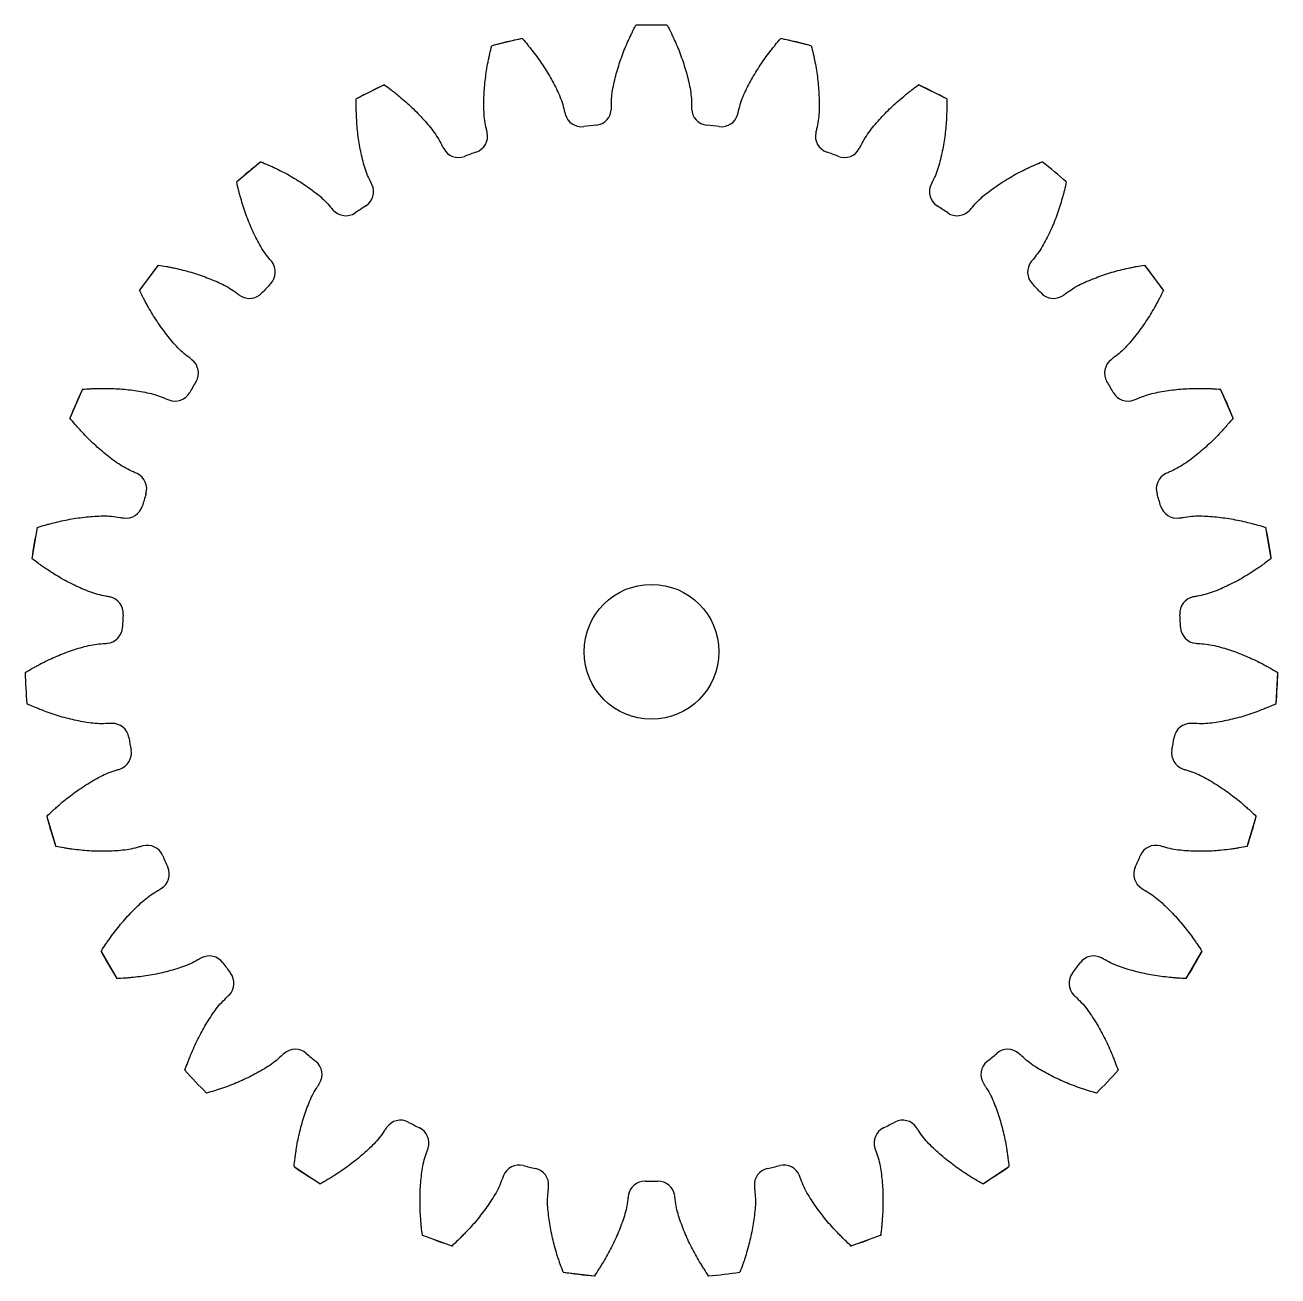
# Model space of a CAD drawing. Header units: inches. Extents: x 0.9 to 97.5, y -1.2 to 16.7.
# Drawn here: x 12.29 to 14.706, y 7.567 to 9.979 of the extents above; entities that cross this region are included whole.
import ezdxf

# ---------------------------------------------------------------- set-up
doc = ezdxf.new("R2010")
doc.units = ezdxf.units.IN
doc.header["$MEASUREMENT"] = 0
doc.linetypes.add('HIDDEN', pattern=[0.2, 0.1, -0.1])
doc.layers.add('DEFAULT_2', color=8, linetype='HIDDEN')

msp = doc.modelspace()

# ---------------------------------------------------------------- linework, layer by layer
at = {"color": 7, "linetype": 'Continuous'}
for p, q in [((13.2489, 9.9526), (13.1899, 9.9386)), ((13.806, 9.9386), (13.747, 9.9526)), ((12.9829, 9.8633), (12.9287, 9.8361)), ((14.0672, 9.8361), (14.013, 9.8633)), ((12.7447, 9.715), (12.6983, 9.6761)), ((12.5471, 9.5159), (12.5109, 9.4672)), ((14.485, 9.4672), (14.4488, 9.5159)), ((12.4008, 9.2765), (12.3768, 9.2208)), ((14.6191, 9.2208), (14.5951, 9.2765)), ((12.3136, 9.0098), (12.3031, 8.9501)), ((14.6928, 8.9501), (14.6823, 9.0098)), ((14.7021, 8.6697), (14.7056, 8.7302)), ((12.3321, 8.4528), (12.3494, 8.3947)), ((14.6465, 8.3947), (14.6639, 8.4528)), ((12.4367, 8.1925), (12.467, 8.14)), ((14.5289, 8.14), (14.5592, 8.1925)), ((12.8089, 7.7776), (12.8595, 7.7443)), ((14.1364, 7.7443), (14.1871, 7.7776)), ((13.0563, 7.6455), (13.1133, 7.6247)), ((13.8826, 7.6247), (13.9396, 7.6455)), ((13.3276, 7.5739), (13.3878, 7.5669))]:
    msp.add_line(p, q, dxfattribs=at)
msp.add_circle((13.498, 8.7702), 0.13)
for centre, radius, start, end in [((13.498, 8.7702), 1.2083, 88.5626, 91.4374), ((13.498, 8.7702), 1.2083, 101.8959, 104.7707), ((13.498, 8.7702), 1.2083, 75.2293, 78.1041), ((13.498, 8.7702), 1.2083, 115.2293, 118.1041), ((13.498, 8.7702), 1.2083, 61.8959, 64.7707), ((13.3632, 9.815), 0.0325, 195.046, 277.3493), ((13.3881, 9.818), 0.0325, 275.984, 358.2873), ((13.6078, 9.818), 0.0325, 181.7127, 264.016), ((13.6327, 9.815), 0.0325, 262.6507, 344.954), ((13.498, 8.7702), 1.021, 95.984, 97.3493), ((13.498, 8.7702), 1.021, 82.6507, 84.016), ((13.1495, 9.7644), 0.0325, 289.3173, 11.6206), ((13.8465, 9.7644), 0.0325, 168.3794, 250.6827), ((13.1259, 9.7558), 0.0325, 208.3794, 290.6827), ((13.87, 9.7558), 0.0325, 249.3173, 331.6206), ((13.498, 8.7702), 1.2083, 128.5626, 131.4374), ((13.498, 8.7702), 1.021, 109.3173, 110.6827), ((13.498, 8.7702), 1.021, 69.3173, 70.6827), ((13.498, 8.7702), 1.2083, 48.5626, 51.4374), ((12.9296, 9.6572), 0.0325, 302.6507, 24.954), ((14.0663, 9.6572), 0.0325, 155.046, 237.3493), ((12.9086, 9.6434), 0.0325, 221.7127, 304.016), ((13.498, 8.7702), 1.021, 122.6507, 124.016), ((13.498, 8.7702), 1.021, 55.984, 57.3493), ((14.0873, 9.6434), 0.0325, 235.984, 318.2873), ((12.7403, 9.5022), 0.0325, 315.984, 38.2873), ((14.2556, 9.5022), 0.0325, 141.7127, 224.016), ((13.498, 8.7702), 1.2083, 141.8959, 144.7707), ((13.498, 8.7702), 1.2083, 35.2293, 38.1041), ((13.498, 8.7702), 1.021, 135.984, 137.3493), ((13.498, 8.7702), 1.021, 42.6507, 44.016), ((12.7231, 9.484), 0.0325, 235.046, 317.3493), ((14.2728, 9.484), 0.0325, 222.6507, 304.954), ((12.5919, 9.3078), 0.0325, 329.3173, 51.6206), ((14.404, 9.3078), 0.0325, 128.3794, 210.6827), ((13.498, 8.7702), 1.2083, 155.2293, 158.1041), ((13.498, 8.7702), 1.021, 149.3173, 150.6827), ((13.498, 8.7702), 1.021, 29.3173, 30.6827), ((13.498, 8.7702), 1.2083, 21.8959, 24.7707), ((12.5794, 9.286), 0.0325, 248.3794, 330.6827), ((14.4165, 9.286), 0.0325, 209.3173, 291.6206), ((12.4924, 9.0844), 0.0325, 342.6507, 64.954), ((14.5035, 9.0844), 0.0325, 115.046, 197.3493), ((13.498, 8.7702), 1.021, 162.6507, 164.016), ((13.498, 8.7702), 1.021, 15.984, 17.3493), ((12.4852, 9.0603), 0.0325, 261.7127, 344.016), ((14.5107, 9.0603), 0.0325, 195.984, 278.2873), ((13.498, 8.7702), 1.2083, 168.5626, 171.4374), ((13.498, 8.7702), 1.2083, 8.5626, 11.4374), ((12.447, 8.844), 0.0325, 355.984, 78.2873), ((14.5489, 8.844), 0.0325, 101.7127, 184.016), ((13.498, 8.7702), 1.021, 175.984, 177.3493), ((13.498, 8.7702), 1.021, 2.6507, 4.016), ((12.4456, 8.8189), 0.0325, 275.046, 357.3493), ((14.5503, 8.8189), 0.0325, 182.6507, 264.954), ((13.498, 8.7702), 1.2083, 181.8959, 184.7707), ((13.498, 8.7702), 1.2083, 355.2293, 358.1041), ((12.4584, 8.5996), 0.0325, 9.3173, 91.6206), ((14.5376, 8.5996), 0.0325, 88.3794, 170.6827), ((13.498, 8.7702), 1.021, 189.3173, 190.6827), ((13.498, 8.7702), 1.021, 349.3173, 350.6827), ((12.4627, 8.5749), 0.0325, 288.3794, 10.6827), ((14.5332, 8.5749), 0.0325, 169.3173, 251.6206), ((13.498, 8.7702), 1.2083, 195.2293, 198.1041), ((13.498, 8.7702), 1.2083, 341.8959, 344.7707), ((12.5257, 8.3645), 0.0325, 22.6507, 104.954), ((14.4702, 8.3645), 0.0325, 75.046, 157.3493), ((13.498, 8.7702), 1.021, 202.6507, 204.016), ((13.498, 8.7702), 1.021, 335.984, 337.3493), ((12.5357, 8.3414), 0.0325, 301.7127, 24.016), ((14.4603, 8.3414), 0.0325, 155.984, 238.2873), ((13.498, 8.7702), 1.2083, 208.5626, 211.4374), ((13.498, 8.7702), 1.2083, 328.5626, 331.4374), ((12.6455, 8.1512), 0.0325, 35.984, 118.2873), ((13.498, 8.7702), 1.021, 215.984, 217.3493), ((13.498, 8.7702), 1.021, 322.6507, 324.016), ((14.3504, 8.1512), 0.0325, 61.7127, 144.016), ((12.6605, 8.1311), 0.0325, 315.046, 37.3493), ((14.3354, 8.1311), 0.0325, 142.6507, 224.954), ((12.8112, 7.9713), 0.0325, 49.3173, 131.6206), ((13.498, 8.7702), 1.021, 229.3173, 230.6827), ((13.498, 8.7702), 1.021, 309.3173, 310.6827), ((14.1847, 7.9713), 0.0325, 48.3794, 130.6827), ((12.8304, 7.9552), 0.0325, 328.3794, 50.6827), ((14.1655, 7.9552), 0.0325, 129.3173, 211.6206), ((13.498, 8.7702), 1.2083, 221.8959, 224.7707), ((13.498, 8.7702), 1.2083, 315.2293, 318.1041), ((13.014, 7.8345), 0.0325, 62.6507, 144.954), ((13.498, 8.7702), 1.021, 242.6507, 244.016), ((13.0364, 7.8232), 0.0325, 341.7127, 64.016), ((13.9595, 7.8232), 0.0325, 115.984, 198.2873), ((13.498, 8.7702), 1.021, 295.984, 297.3493), ((13.982, 7.8345), 0.0325, 35.046, 117.3493), ((13.498, 8.7702), 1.2083, 235.2293, 238.1041), ((13.2428, 7.7481), 0.0325, 75.984, 158.2873), ((13.498, 8.7702), 1.021, 255.984, 257.3493), ((13.498, 8.7702), 1.021, 282.6507, 284.016), ((13.7531, 7.7481), 0.0325, 21.7127, 104.016), ((13.498, 8.7702), 1.2083, 301.8959, 304.7707), ((13.2672, 7.7423), 0.0325, 355.046, 77.3493), ((13.7287, 7.7423), 0.0325, 102.6507, 184.954), ((13.4854, 7.7168), 0.0325, 89.3173, 171.6206), ((13.498, 8.7702), 1.021, 269.3173, 270.6827), ((13.5105, 7.7168), 0.0325, 8.3794, 90.6827), ((13.498, 8.7702), 1.2083, 248.5626, 251.4374), ((13.498, 8.7702), 1.2083, 288.5626, 291.4374), ((13.498, 8.7702), 1.2083, 261.8959, 264.7707), ((13.498, 8.7702), 1.2083, 275.2293, 278.1041)]:
    msp.add_arc(centre, radius, start, end, dxfattribs=at)
for points, start_tangent, end_tangent in [([(13.4572, 9.957), (13.4604, 9.9637), (13.4676, 9.9782)], (0.005028, 0.010682), (0.005449, 0.010474)), ([(13.5283, 9.9782), (13.5356, 9.9637), (13.5388, 9.957)], (0.005449, -0.010474), (0.005028, -0.010682)), ([(13.2489, 9.9526), (13.2593, 9.9402), (13.264, 9.9344)], (0.007717, -0.008935), (0.007356, -0.009235)), ([(13.4206, 9.817), (13.4208, 9.8245), (13.4214, 9.8407), (13.4236, 9.8568), (13.4271, 9.8726), (13.4312, 9.8883), (13.4359, 9.9038), (13.4412, 9.9191), (13.4471, 9.9342), (13.4535, 9.949), (13.4572, 9.957)], (0.002181, 0.07294), (0.03107, 0.066007)), ([(13.5388, 9.957), (13.5424, 9.949), (13.5489, 9.9342), (13.5547, 9.9191), (13.56, 9.9038), (13.5647, 9.8883), (13.5688, 9.8726), (13.5723, 9.8568), (13.5745, 9.8407), (13.5752, 9.8245), (13.5753, 9.817)], (0.03107, -0.066007), (0.002181, -0.07294)), ([(13.732, 9.9344), (13.7366, 9.9402), (13.747, 9.9526)], (0.007356, 0.009235), (0.007717, 0.008935)), ([(13.1846, 9.9156), (13.1861, 9.9228), (13.1899, 9.9386)], (0.002429, 0.011554), (0.002886, 0.011448)), ([(13.264, 9.9344), (13.2694, 9.9275), (13.2791, 9.9145), (13.2883, 9.9012), (13.297, 9.8875), (13.3051, 9.8735), (13.3127, 9.8592), (13.3197, 9.8446), (13.3256, 9.8295), (13.3299, 9.8139), (13.3318, 9.8066)], (0.045455, -0.057062), (0.018943, -0.070471)), ([(13.6641, 9.8066), (13.666, 9.8139), (13.6703, 9.8295), (13.6762, 9.8446), (13.6832, 9.8592), (13.6908, 9.8735), (13.699, 9.8875), (13.7077, 9.9012), (13.7169, 9.9145), (13.7265, 9.9275), (13.732, 9.9344)], (0.018943, 0.070471), (0.045455, 0.057062)), ([(13.806, 9.9386), (13.8098, 9.9228), (13.8114, 9.9156)], (0.002886, -0.011448), (0.002429, -0.011554)), ([(13.1813, 9.7709), (13.1797, 9.7783), (13.1766, 9.7942), (13.1751, 9.8103), (13.1748, 9.8265), (13.1751, 9.8427), (13.1761, 9.8589), (13.1778, 9.875), (13.18, 9.891), (13.1828, 9.907), (13.1846, 9.9156)], (-0.014699, 0.071477), (0.01501, 0.071393)), ([(13.8114, 9.9156), (13.8131, 9.907), (13.8159, 9.891), (13.8182, 9.875), (13.8198, 9.8589), (13.8208, 9.8427), (13.8212, 9.8265), (13.8209, 9.8103), (13.8194, 9.7942), (13.8162, 9.7783), (13.8146, 9.7709)], (0.01501, -0.071393), (-0.014699, -0.071477)), ([(12.9829, 9.8633), (12.9959, 9.8536), (13.0018, 9.8491)], (0.00957, -0.006914), (0.009288, -0.007289)), ([(13.9941, 9.8491), (14, 9.8536), (14.013, 9.8633)], (0.009288, 0.007289), (0.00957, 0.006914)), ([(12.9289, 9.8125), (12.9287, 9.8199), (12.9287, 9.8361)], (-0.000301, 0.011803), (0.000169, 0.011805)), ([(13.0018, 9.8491), (13.0087, 9.8436), (13.0211, 9.8332), (13.0331, 9.8223), (13.0447, 9.811), (13.0559, 9.7993), (13.0666, 9.7871), (13.0767, 9.7745), (13.0859, 9.7612), (13.0938, 9.747), (13.0973, 9.7404)], (0.057389, -0.045042), (0.034684, -0.064203)), ([(13.8986, 9.7404), (13.9022, 9.747), (13.91, 9.7612), (13.9192, 9.7745), (13.9294, 9.7871), (13.9401, 9.7993), (13.9512, 9.811), (13.9628, 9.8223), (13.9749, 9.8332), (13.9873, 9.8436), (13.9941, 9.8491)], (0.034684, 0.064203), (0.057389, 0.045042)), ([(14.0672, 9.8361), (14.0672, 9.8199), (14.0671, 9.8125)], (0.000169, -0.011805), (-0.000301, -0.011803)), ([(12.959, 9.6709), (12.9558, 9.6777), (12.9491, 9.6925), (12.9439, 9.7078), (12.9399, 9.7235), (12.9365, 9.7394), (12.9337, 9.7553), (12.9316, 9.7714), (12.9301, 9.7875), (12.9292, 9.8037), (12.9289, 9.8125)], (-0.030786, 0.06616), (-0.001859, 0.07293)), ([(14.0671, 9.8125), (14.0668, 9.8037), (14.0658, 9.7875), (14.0643, 9.7714), (14.0622, 9.7553), (14.0594, 9.7394), (14.056, 9.7235), (14.052, 9.7078), (14.0468, 9.6925), (14.0401, 9.6777), (14.0369, 9.6709)], (-0.001859, -0.07293), (-0.030786, -0.06616)), ([(12.7447, 9.715), (12.7596, 9.7086), (12.7664, 9.7056)], (0.010906, -0.004521), (0.010718, -0.004951)), ([(14.2296, 9.7056), (14.2363, 9.7086), (14.2512, 9.715)], (0.010718, 0.004951), (0.010906, 0.004521)), ([(12.7664, 9.7056), (12.7743, 9.7018), (12.7888, 9.6946), (12.803, 9.6868), (12.8169, 9.6785), (12.8305, 9.6696), (12.8437, 9.6602), (12.8565, 9.6503), (12.8685, 9.6395), (12.8794, 9.6275), (12.8843, 9.6218)], (0.066229, -0.030593), (0.048556, -0.054473)), ([(14.1116, 9.6218), (14.1165, 9.6275), (14.1274, 9.6395), (14.1394, 9.6503), (14.1523, 9.6602), (14.1655, 9.6696), (14.179, 9.6785), (14.1929, 9.6868), (14.2071, 9.6946), (14.2216, 9.7018), (14.2296, 9.7056)], (0.048556, 0.054473), (0.066229, 0.030593)), ([(12.7038, 9.6531), (12.702, 9.6603), (12.6983, 9.6761)], (-0.003015, 0.011415), (-0.002558, 0.011526)), ([(14.2976, 9.6761), (14.2939, 9.6603), (14.2921, 9.6531)], (-0.002558, -0.011526), (-0.003015, -0.011415)), ([(12.7659, 9.5224), (12.7611, 9.5283), (12.7512, 9.541), (12.7426, 9.5548), (12.7351, 9.5691), (12.7281, 9.5837), (12.7218, 9.5986), (12.716, 9.6138), (12.7108, 9.6291), (12.7062, 9.6446), (12.7038, 9.6531)], (-0.045214, 0.057277), (-0.018627, 0.070536)), ([(14.2921, 9.6531), (14.2898, 9.6446), (14.2851, 9.6291), (14.2799, 9.6138), (14.2742, 9.5986), (14.2678, 9.5837), (14.2609, 9.5691), (14.2533, 9.5548), (14.2447, 9.541), (14.2348, 9.5283), (14.2301, 9.5224)], (-0.018627, -0.070536), (-0.045214, -0.057277)), ([(12.5471, 9.5159), (12.5631, 9.5131), (12.5704, 9.5116)], (0.011655, -0.001884), (0.011571, -0.002346)), ([(12.5704, 9.5116), (12.579, 9.5098), (12.5947, 9.5061), (12.6103, 9.5018), (12.6258, 9.4969), (12.641, 9.4914), (12.656, 9.4854), (12.6708, 9.4787), (12.685, 9.4709), (12.6984, 9.4617), (12.7045, 9.4573)], (0.071499, -0.014494), (0.059809, -0.041807)), ([(14.2914, 9.4573), (14.2976, 9.4617), (14.3109, 9.4709), (14.3251, 9.4787), (14.3399, 9.4854), (14.3549, 9.4914), (14.3701, 9.4969), (14.3856, 9.5018), (14.4012, 9.5061), (14.417, 9.5098), (14.4256, 9.5116)], (0.059809, 0.041807), (0.071499, 0.014494)), ([(14.4256, 9.5116), (14.4328, 9.5131), (14.4488, 9.5159)], (0.011571, 0.002346), (0.011655, 0.001884)), ([(12.5216, 9.4462), (12.5182, 9.4527), (12.5109, 9.4672)], (-0.005566, 0.010412), (-0.005147, 0.010625)), ([(12.6121, 9.3333), (12.6062, 9.3379), (12.5935, 9.348), (12.582, 9.3594), (12.5714, 9.3716), (12.5613, 9.3843), (12.5516, 9.3973), (12.5425, 9.4107), (12.5339, 9.4244), (12.5258, 9.4385), (12.5216, 9.4462)], (-0.057205, 0.045306), (-0.034392, 0.064339)), ([(14.4743, 9.4462), (14.4701, 9.4385), (14.462, 9.4244), (14.4534, 9.4107), (14.4443, 9.3973), (14.4347, 9.3843), (14.4245, 9.3716), (14.4139, 9.3594), (14.4024, 9.348), (14.3898, 9.3379), (14.3838, 9.3333)], (-0.034392, -0.064339), (-0.057205, -0.045306)), ([(14.485, 9.4672), (14.4777, 9.4527), (14.4743, 9.4462)], (-0.005147, -0.010625), (-0.005566, -0.010412)), ([(12.4008, 9.2765), (12.417, 9.2774), (12.4244, 9.2777)], (0.011775, 0.000855), (0.0118, 0.000386)), ([(12.4244, 9.2777), (12.4332, 9.2779), (12.4494, 9.278), (12.4656, 9.2774), (12.4817, 9.2762), (12.4978, 9.2744), (12.5138, 9.2719), (12.5297, 9.2688), (12.5453, 9.2645), (12.5604, 9.2587), (12.5674, 9.2558)], (0.072915, 0.002385), (0.067839, -0.026887)), ([(14.4285, 9.2558), (14.4355, 9.2587), (14.4506, 9.2645), (14.4662, 9.2688), (14.4821, 9.2719), (14.4981, 9.2744), (14.5142, 9.2762), (14.5304, 9.2774), (14.5466, 9.278), (14.5628, 9.2779), (14.5715, 9.2777)], (0.067839, 0.026887), (0.072915, -0.002385)), ([(14.5715, 9.2777), (14.5789, 9.2774), (14.5951, 9.2765)], (0.0118, -0.000386), (0.011775, -0.000855)), ([(12.3921, 9.2028), (12.3872, 9.2084), (12.3768, 9.2208)], (-0.007817, 0.008848), (-0.007459, 0.009151)), ([(12.5061, 9.1138), (12.4993, 9.1169), (12.4847, 9.1239), (12.4708, 9.1323), (12.4577, 9.1417), (12.4449, 9.1517), (12.4325, 9.1622), (12.4206, 9.1731), (12.409, 9.1845), (12.3979, 9.1963), (12.3921, 9.2028)], (-0.066111, 0.030893), (-0.048302, 0.054673)), ([(14.6039, 9.2028), (14.598, 9.1963), (14.5869, 9.1845), (14.5753, 9.1731), (14.5634, 9.1622), (14.551, 9.1517), (14.5383, 9.1417), (14.5251, 9.1323), (14.5113, 9.1239), (14.4966, 9.1169), (14.4898, 9.1138)], (-0.048302, -0.054673), (-0.066111, -0.030893)), ([(14.6191, 9.2208), (14.6087, 9.2084), (14.6039, 9.2028)], (-0.007459, -0.009151), (-0.007817, -0.008848)), ([(12.3136, 9.0098), (12.3291, 9.0145), (12.3363, 9.0165)], (0.011261, 0.003547), (0.011393, 0.003097)), ([(12.3363, 9.0165), (12.3448, 9.0187), (12.3605, 9.0224), (12.3764, 9.0256), (12.3924, 9.0282), (12.4085, 9.0301), (12.4246, 9.0314), (12.4408, 9.0321), (12.457, 9.0315), (12.473, 9.0293), (12.4805, 9.0281)], (0.070399, 0.019136), (0.072211, -0.010518)), ([(14.5154, 9.0281), (14.5229, 9.0293), (14.5389, 9.0315), (14.5551, 9.0321), (14.5713, 9.0314), (14.5874, 9.0301), (14.6035, 9.0282), (14.6195, 9.0256), (14.6354, 9.0224), (14.6511, 9.0187), (14.6596, 9.0165)], (0.072211, 0.010518), (0.070399, -0.019136)), ([(14.6596, 9.0165), (14.6668, 9.0145), (14.6823, 9.0098)], (0.011393, -0.003097), (0.011261, -0.003547)), ([(12.3221, 8.9361), (12.3161, 8.9404), (12.3031, 8.9501)], (-0.009647, 0.006807), (-0.009368, 0.007185)), ([(14.6928, 8.9501), (14.6798, 8.9404), (14.6738, 8.9361)], (-0.009368, -0.007185), (-0.009647, -0.006807)), ([(12.4536, 8.8758), (12.4462, 8.8773), (12.4304, 8.8807), (12.415, 8.8857), (12.4, 8.8918), (12.3853, 8.8986), (12.3709, 8.9059), (12.3567, 8.9138), (12.3429, 8.9222), (12.3293, 8.9311), (12.3221, 8.9361)], (-0.071453, 0.014814), (-0.059609, 0.04206)), ([(14.6738, 8.9361), (14.6666, 8.9311), (14.6531, 8.9222), (14.6392, 8.9138), (14.6251, 8.9059), (14.6106, 8.8986), (14.5959, 8.8918), (14.5809, 8.8857), (14.5655, 8.8807), (14.5497, 8.8773), (14.5423, 8.8758)], (-0.059609, -0.04206), (-0.071453, -0.014814)), ([(12.3108, 8.7419), (12.3185, 8.7461), (12.333, 8.7533), (12.3477, 8.7601), (12.3627, 8.7663), (12.3779, 8.7719), (12.3933, 8.7769), (12.4089, 8.7812), (12.4248, 8.7844), (12.4409, 8.786), (12.4484, 8.7865)], (0.064089, 0.034855), (0.07269, 0.006418)), ([(14.5475, 8.7865), (14.555, 8.786), (14.5711, 8.7844), (14.587, 8.7812), (14.6026, 8.7769), (14.618, 8.7719), (14.6332, 8.7663), (14.6482, 8.7601), (14.6629, 8.7533), (14.6774, 8.7461), (14.6851, 8.7419)], (0.07269, -0.006418), (0.064089, -0.034855)), ([(12.2903, 8.7302), (12.3043, 8.7383), (12.3108, 8.7419)], (0.010139, 0.006048), (0.010372, 0.005641)), ([(14.6851, 8.7419), (14.6916, 8.7383), (14.7056, 8.7302)], (0.010372, -0.005641), (0.010139, -0.006048)), ([(12.3155, 8.6605), (12.3087, 8.6633), (12.2938, 8.6697)], (-0.010957, 0.004399), (-0.010773, 0.00483)), ([(12.4574, 8.6321), (12.4499, 8.6318), (12.4337, 8.6315), (12.4176, 8.6328), (12.4016, 8.6353), (12.3857, 8.6385), (12.3699, 8.6423), (12.3543, 8.6467), (12.3389, 8.6517), (12.3237, 8.6573), (12.3155, 8.6605)], (-0.072943, -0.002064), (-0.067702, 0.02718)), ([(14.6804, 8.6605), (14.6722, 8.6573), (14.657, 8.6517), (14.6416, 8.6467), (14.626, 8.6423), (14.6102, 8.6385), (14.5944, 8.6353), (14.5784, 8.6328), (14.5622, 8.6315), (14.546, 8.6318), (14.5385, 8.6321)], (-0.067702, -0.02718), (-0.072943, 0.002064)), ([(14.7021, 8.6697), (14.6872, 8.6633), (14.6804, 8.6605)], (-0.010773, -0.00483), (-0.010957, -0.004399)), ([(12.3493, 8.4689), (12.3559, 8.4747), (12.3683, 8.4851), (12.3811, 8.4951), (12.3942, 8.5046), (12.4077, 8.5135), (12.4216, 8.5219), (12.4357, 8.5298), (12.4505, 8.5365), (12.4658, 8.5418), (12.473, 8.5441)], (0.054323, 0.048696), (0.06925, 0.023009)), ([(14.523, 8.5441), (14.5301, 8.5418), (14.5455, 8.5365), (14.5602, 8.5298), (14.5744, 8.5219), (14.5882, 8.5135), (14.6017, 8.5046), (14.6148, 8.4951), (14.6276, 8.4851), (14.64, 8.4747), (14.6466, 8.4689)], (0.06925, -0.023009), (0.054323, -0.048696)), ([(12.3321, 8.4528), (12.3438, 8.4639), (12.3493, 8.4689)], (0.008471, 0.008224), (0.008791, 0.007881)), ([(14.6466, 8.4689), (14.6521, 8.4639), (14.6639, 8.4528)], (0.008791, -0.007881), (0.008471, -0.008224)), ([(12.3727, 8.3907), (12.3654, 8.3919), (12.3494, 8.3947)], (-0.011676, 0.001753), (-0.011596, 0.002216)), ([(12.5173, 8.3959), (12.5101, 8.3939), (12.4944, 8.3898), (12.4784, 8.3874), (12.4622, 8.3861), (12.446, 8.3856), (12.4298, 8.3856), (12.4137, 8.3863), (12.3975, 8.3876), (12.3814, 8.3895), (12.3727, 8.3907)], (-0.070501, -0.01883), (-0.072145, 0.010834)), ([(14.6232, 8.3907), (14.6145, 8.3895), (14.5984, 8.3876), (14.5823, 8.3863), (14.5661, 8.3856), (14.5499, 8.3856), (14.5337, 8.3861), (14.5175, 8.3874), (14.5015, 8.3898), (14.4859, 8.3939), (14.4786, 8.3959)], (-0.072145, -0.010834), (-0.070501, 0.01883)), ([(14.6465, 8.3947), (14.6305, 8.3919), (14.6232, 8.3907)], (-0.011596, -0.002216), (-0.011676, -0.001753)), ([(12.4498, 8.2121), (12.4548, 8.2193), (12.4645, 8.2323), (12.4746, 8.2449), (12.4852, 8.2572), (12.4963, 8.269), (12.5078, 8.2804), (12.5198, 8.2913), (12.5326, 8.3013), (12.5463, 8.3099), (12.5527, 8.3138)], (0.041629, 0.059911), (0.062077, 0.038359)), ([(14.4432, 8.3138), (14.4496, 8.3099), (14.4633, 8.3013), (14.4761, 8.2913), (14.4881, 8.2804), (14.4996, 8.269), (14.5107, 8.2572), (14.5213, 8.2449), (14.5314, 8.2323), (14.5411, 8.2193), (14.5462, 8.2121)], (0.062077, -0.038359), (0.041629, -0.059911)), ([(12.4367, 8.1925), (12.4456, 8.206), (12.4498, 8.2121)], (0.006346, 0.009955), (0.006737, 0.009696)), ([(14.5462, 8.2121), (14.5503, 8.206), (14.5592, 8.1925)], (0.006737, -0.009696), (0.006346, -0.009955)), ([(12.6301, 8.1798), (12.6235, 8.1762), (12.6092, 8.1686), (12.5941, 8.1626), (12.5787, 8.1576), (12.5631, 8.1533), (12.5473, 8.1497), (12.5314, 8.1466), (12.5154, 8.1442), (12.4993, 8.1423), (12.4906, 8.1415)], (-0.064258, -0.034581), (-0.072699, -0.006096)), ([(14.5054, 8.1415), (14.4966, 8.1423), (14.4805, 8.1442), (14.4645, 8.1466), (14.4486, 8.1497), (14.4328, 8.1533), (14.4172, 8.1576), (14.4018, 8.1626), (14.3868, 8.1686), (14.3724, 8.1762), (14.3658, 8.1798)], (-0.072699, 0.006096), (-0.064258, 0.034581)), ([(12.4906, 8.1415), (12.4832, 8.1409), (12.467, 8.14)], (-0.011765, -0.000987), (-0.011795, -0.000518)), ([(14.5289, 8.14), (14.5128, 8.1409), (14.5054, 8.1415)], (-0.011795, 0.000518), (-0.011765, 0.000987)), ([(12.6067, 7.9854), (12.61, 7.9936), (12.6164, 8.0085), (12.6233, 8.0231), (12.6308, 8.0375), (12.6389, 8.0515), (12.6475, 8.0653), (12.6566, 8.0786), (12.6667, 8.0913), (12.6781, 8.1028), (12.6835, 8.1081)], (0.02669, 0.067896), (0.051558, 0.051641)), ([(14.3124, 8.1081), (14.3178, 8.1028), (14.3292, 8.0913), (14.3393, 8.0786), (14.3484, 8.0653), (14.357, 8.0515), (14.3651, 8.0375), (14.3726, 8.0231), (14.3795, 8.0085), (14.3859, 7.9936), (14.3892, 7.9854)], (0.051558, -0.051641), (0.02669, -0.067896)), ([(12.7896, 7.9956), (12.784, 7.9905), (12.7718, 7.9799), (12.7586, 7.9705), (12.7448, 7.9621), (12.7306, 7.9544), (12.716, 7.9472), (12.7013, 7.9405), (12.6863, 7.9344), (12.671, 7.9289), (12.6627, 7.9261)], (-0.054551, -0.048468), (-0.069333, -0.022697)), ([(14.3332, 7.9261), (14.3249, 7.9289), (14.3097, 7.9344), (14.2946, 7.9405), (14.2799, 7.9472), (14.2654, 7.9544), (14.2512, 7.9621), (14.2373, 7.9705), (14.2241, 7.9799), (14.2119, 7.9905), (14.2063, 7.9956)], (-0.069333, 0.022697), (-0.054551, 0.048468)), ([(12.5985, 7.9633), (12.604, 7.9785), (12.6067, 7.9854)], (0.003879, 0.011151), (0.004319, 0.010988)), ([(14.3892, 7.9854), (14.3919, 7.9785), (14.3974, 7.9633)], (0.004319, -0.010988), (0.003879, -0.011151)), ([(12.6627, 7.9261), (12.6557, 7.9238), (12.6401, 7.9192)], (-0.011221, -0.003673), (-0.011357, -0.003224)), ([(12.8117, 7.8011), (12.813, 7.8098), (12.8158, 7.8257), (12.8192, 7.8415), (12.8232, 7.8572), (12.8278, 7.8728), (12.833, 7.8881), (12.8388, 7.9032), (12.8457, 7.9179), (12.8541, 7.9317), (12.8581, 7.9381)], (0.010313, 0.072221), (0.038259, 0.062139)), ([(14.1378, 7.9381), (14.1418, 7.9317), (14.1502, 7.9179), (14.1571, 7.9032), (14.1629, 7.8881), (14.1681, 7.8728), (14.1727, 7.8572), (14.1767, 7.8415), (14.1801, 7.8257), (14.1829, 7.8098), (14.1842, 7.8011)], (0.038259, -0.062139), (0.010313, -0.072221)), ([(14.3558, 7.9192), (14.3403, 7.9238), (14.3332, 7.9261)], (-0.011357, 0.003224), (-0.011221, 0.003673)), ([(12.9874, 7.8531), (12.9831, 7.8469), (12.9737, 7.8337), (12.963, 7.8216), (12.9514, 7.8102), (12.9394, 7.7994), (12.9269, 7.789), (12.9141, 7.7791), (12.9009, 7.7698), (12.8873, 7.7609), (12.8799, 7.7562)], (-0.041903, -0.059742), (-0.06223, -0.038075)), ([(14.116, 7.7562), (14.1086, 7.7609), (14.095, 7.7698), (14.0818, 7.7791), (14.069, 7.789), (14.0565, 7.7994), (14.0445, 7.8102), (14.0329, 7.8216), (14.0222, 7.8337), (14.0128, 7.8469), (14.0086, 7.8531)], (-0.06223, 0.038075), (-0.041903, 0.059742)), ([(13.0537, 7.6689), (13.053, 7.6777), (13.052, 7.6939), (13.0517, 7.7101), (13.0519, 7.7262), (13.0528, 7.7424), (13.0543, 7.7585), (13.0565, 7.7746), (13.0599, 7.7904), (13.0648, 7.8059), (13.0673, 7.813)], (-0.006621, 0.072653), (0.022897, 0.069287)), ([(13.9287, 7.813), (13.9311, 7.8059), (13.9361, 7.7904), (13.9394, 7.7746), (13.9416, 7.7585), (13.9431, 7.7424), (13.944, 7.7262), (13.9442, 7.7101), (13.9439, 7.6939), (13.9429, 7.6777), (13.9422, 7.6689)], (0.022897, -0.069287), (-0.006621, -0.072653)), ([(12.8089, 7.7776), (12.8107, 7.7937), (12.8117, 7.8011)], (0.001203, 0.011745), (0.001669, 0.011688)), ([(14.1842, 7.8011), (14.1852, 7.7937), (14.1871, 7.7776)], (0.001669, -0.011688), (0.001203, -0.011745)), ([(12.8799, 7.7562), (12.8735, 7.7524), (12.8595, 7.7443)], (-0.010071, -0.006162), (-0.010308, -0.005756)), ([(13.2126, 7.7601), (13.2099, 7.7531), (13.2038, 7.7381), (13.1962, 7.7238), (13.1875, 7.7101), (13.1783, 7.6967), (13.1686, 7.6838), (13.1584, 7.6712), (13.1477, 7.659), (13.1366, 7.6473), (13.1304, 7.641)], (-0.026996, -0.067795), (-0.051772, -0.0514)), ([(13.8655, 7.641), (13.8593, 7.6473), (13.8482, 7.659), (13.8375, 7.6712), (13.8273, 7.6838), (13.8176, 7.6967), (13.8084, 7.7101), (13.7997, 7.7238), (13.7921, 7.7381), (13.786, 7.7531), (13.7833, 7.7601)], (-0.051772, 0.0514), (-0.026996, 0.067795)), ([(14.1364, 7.7443), (14.1224, 7.7524), (14.116, 7.7562)], (-0.010308, 0.005756), (-0.010071, 0.006162)), ([(13.3197, 7.5962), (13.3169, 7.6045), (13.3123, 7.62), (13.3082, 7.6357), (13.3047, 7.6515), (13.3018, 7.6675), (13.2996, 7.6835), (13.298, 7.6996), (13.2976, 7.7158), (13.2989, 7.732), (13.2996, 7.7395)], (-0.023197, 0.069168), (0.006302, 0.0727)), ([(13.6963, 7.7395), (13.697, 7.732), (13.6983, 7.7158), (13.6979, 7.6996), (13.6963, 7.6835), (13.6941, 7.6675), (13.6912, 7.6515), (13.6877, 7.6357), (13.6836, 7.62), (13.679, 7.6045), (13.6763, 7.5962)], (0.006302, -0.0727), (-0.023197, -0.069168)), ([(13.4533, 7.7215), (13.4522, 7.714), (13.4497, 7.698), (13.4456, 7.6824), (13.4404, 7.6671), (13.4345, 7.652), (13.428, 7.6371), (13.421, 7.6225), (13.4134, 7.6082), (13.4053, 7.5942), (13.4007, 7.5867)], (-0.010634, -0.072194), (-0.038523, -0.061953)), ([(13.5952, 7.5867), (13.5906, 7.5942), (13.5825, 7.6082), (13.5749, 7.6225), (13.5679, 7.6371), (13.5614, 7.652), (13.5555, 7.6671), (13.5503, 7.6824), (13.5462, 7.698), (13.5437, 7.714), (13.5427, 7.7215)], (-0.038523, 0.061953), (-0.010634, 0.072194)), ([(13.0563, 7.6455), (13.0544, 7.6616), (13.0537, 7.6689)], (-0.001538, 0.011705), (-0.001071, 0.011758)), ([(13.9422, 7.6689), (13.9415, 7.6616), (13.9396, 7.6455)], (-0.001071, -0.011758), (-0.001538, -0.011705)), ([(13.1304, 7.641), (13.1251, 7.6358), (13.1133, 7.6247)], (-0.008379, -0.008318), (-0.008702, -0.007978)), ([(13.8826, 7.6247), (13.8708, 7.6358), (13.8655, 7.641)], (-0.008702, 0.007978), (-0.008379, 0.008318)), ([(13.3276, 7.5739), (13.3221, 7.5892), (13.3197, 7.5962)], (-0.004196, 0.011035), (-0.003754, 0.011194)), ([(13.4007, 7.5867), (13.3967, 7.5804), (13.3878, 7.5669)], (-0.006234, -0.010026), (-0.006628, -0.00977)), ([(13.6081, 7.5669), (13.5992, 7.5804), (13.5952, 7.5867)], (-0.006628, 0.00977), (-0.006234, 0.010026)), ([(13.6763, 7.5962), (13.6739, 7.5892), (13.6683, 7.5739)], (-0.003754, -0.011194), (-0.004196, -0.011035))]:
    msp.add_spline(points, degree=3, dxfattribs=dict(at, start_tangent=start_tangent, end_tangent=end_tangent))
at = {"layer": 'DEFAULT_2', "color": 8, "linetype": 'HIDDEN'}
for start, end in [(248.4893, 248.5626), (291.4374, 291.5106), (251.4374, 251.4968), (288.5031, 288.5626), (264.7707, 264.8473), (275.1527, 275.2293)]:
    msp.add_arc((13.498, 8.7702), 1.2083, start, end, dxfattribs=at)

doc.saveas('drawing.dxf')
